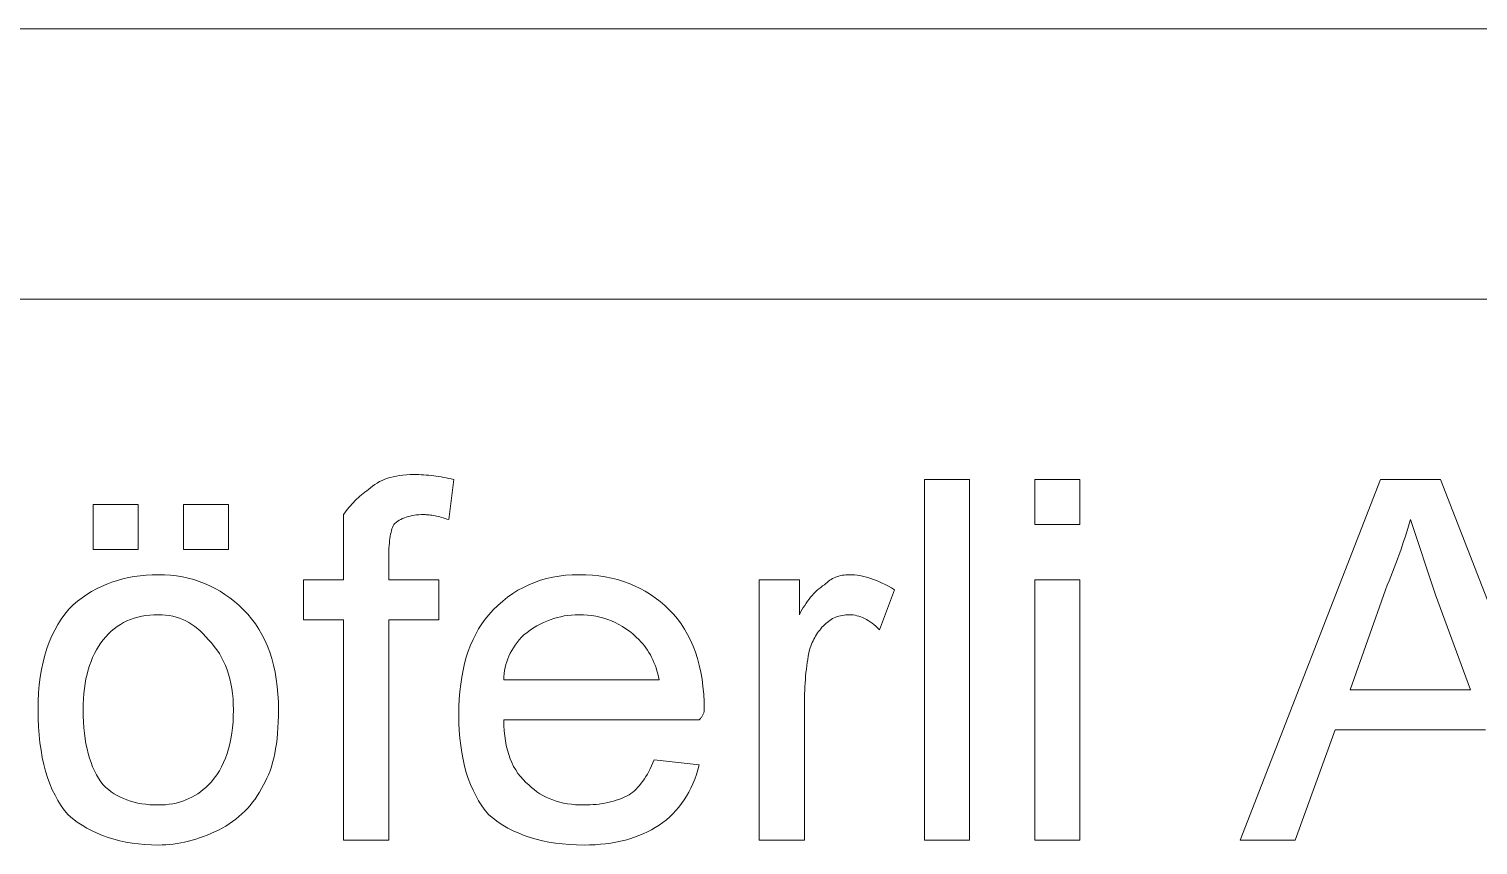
# Model space of a CAD drawing. Extents: x -194 to 239, y -574 to -265.
# Drawn here: x -84.626 to -82.084, y -301.627 to -300.195 of the extents above; entities that cross this region are included whole.
import ezdxf

# ---------------------------------------------------------------- set-up
doc = ezdxf.new("R2010")
doc.units = 0
doc.header["$LTSCALE"] = 0.5
doc.layers.add('VISIBLE', color=7, linetype='CONTINUOUS', lineweight=0)

msp = doc.modelspace()

# ---------------------------------------------------------------- linework, layer by layer
at = {"layer": 'VISIBLE', "color": 7, "lineweight": 5}
for p, q in [((-93.56843, -300.19476), (-80.70964, -300.19476)), ((-80.70964, -300.66914), (-93.56843, -300.66914)), ((-83.97593, -300.97827), (-83.97006, -300.97755)), ((-83.97006, -300.97755), (-83.96399, -300.97703)), ((-83.96399, -300.97703), (-83.95771, -300.97672)), ((-83.95771, -300.97672), (-83.95122, -300.97662)), ((-83.95122, -300.97662), (-83.94683, -300.97666)), ((-83.94683, -300.97666), (-83.94244, -300.97676)), ((-83.94244, -300.97676), (-83.93804, -300.97693)), ((-83.93804, -300.97693), (-83.93365, -300.97717)), ((-83.93365, -300.97717), (-83.92926, -300.97748)), ((-83.92926, -300.97748), (-83.92487, -300.97786)), ((-83.92487, -300.97786), (-83.92047, -300.9783)), ((-84.03354, -301.00521), (-84.03028, -301.00298)), ((-84.03028, -301.00298), (-84.02689, -300.99978)), ((-84.02689, -300.99978), (-84.02328, -300.9968)), ((-84.02328, -300.9968), (-84.01947, -300.99402)), ((-84.01947, -300.99402), (-84.01546, -300.99145)), ((-84.01546, -300.99145), (-84.01124, -300.98908)), ((-84.01124, -300.98908), (-84.00681, -300.98692)), ((-84.00681, -300.98692), (-84.00218, -300.98496)), ((-84.00218, -300.98496), (-83.99734, -300.98321)), ((-83.99734, -300.98321), (-83.9923, -300.98167)), ((-83.9923, -300.98167), (-83.98705, -300.98033)), ((-83.98705, -300.98033), (-83.98159, -300.9792)), ((-83.98159, -300.9792), (-83.97593, -300.97827)), ((-83.92047, -300.9783), (-83.91608, -300.97882)), ((-83.91608, -300.97882), (-83.91169, -300.9794)), ((-83.91169, -300.9794), (-83.9073, -300.98005)), ((-83.9073, -300.98005), (-83.9029, -300.98077)), ((-83.9029, -300.98077), (-83.89851, -300.98156)), ((-83.89851, -300.98156), (-83.89412, -300.98242)), ((-83.89412, -300.98242), (-83.88973, -300.98335)), ((-83.88973, -300.98335), (-83.88534, -300.98434)), ((-83.88094, -300.98541), (-83.88973, -301.05568)), ((-83.88534, -300.98434), (-83.88094, -300.98541)), ((-83.05517, -301.61791), (-83.05517, -300.98541)), ((-83.05517, -300.98541), (-82.97611, -300.98541)), ((-82.97611, -300.98541), (-82.97611, -301.61791)), ((-82.86191, -301.06447), (-82.86191, -300.98541)), ((-82.86191, -300.98541), (-82.78285, -300.98541)), ((-82.78285, -300.98541), (-82.78285, -301.06447)), ((-82.50173, -301.61791), (-82.25576, -300.98541)), ((-82.25576, -300.98541), (-82.15034, -300.98541)), ((-82.15034, -300.98541), (-81.90437, -301.61791)), ((-84.06237, -301.03129), (-84.0598, -301.02837)), ((-84.0598, -301.02837), (-84.05715, -301.02552)), ((-84.05715, -301.02552), (-84.05444, -301.02274)), ((-84.05444, -301.02274), (-84.05166, -301.02003)), ((-84.05166, -301.02003), (-84.04881, -301.01739)), ((-84.04881, -301.01739), (-84.0459, -301.01481)), ((-84.0459, -301.01481), (-84.04291, -301.01231)), ((-84.04291, -301.01231), (-84.03986, -301.00987)), ((-84.03986, -301.00987), (-84.03674, -301.00751)), ((-84.03674, -301.00751), (-84.03354, -301.00521)), ((-84.51345, -301.02933), (-84.43438, -301.02933)), ((-84.51345, -301.10839), (-84.51345, -301.02933)), ((-84.43438, -301.02933), (-84.43438, -301.10839)), ((-84.35532, -301.02933), (-84.27626, -301.02933)), ((-84.35532, -301.10839), (-84.35532, -301.02933)), ((-84.27626, -301.02933), (-84.27626, -301.10839)), ((-84.07421, -301.0469), (-84.07198, -301.04364)), ((-84.07421, -301.1611), (-84.07421, -301.0469)), ((-84.07198, -301.04364), (-84.06968, -301.04045)), ((-84.06968, -301.04045), (-84.06731, -301.03733)), ((-84.06731, -301.03733), (-84.06487, -301.03427)), ((-84.06487, -301.03427), (-84.06237, -301.03129)), ((-83.97071, -301.05376), (-83.97366, -301.0552)), ((-83.96762, -301.05246), (-83.97071, -301.05376)), ((-83.9644, -301.05129), (-83.96762, -301.05246)), ((-83.96104, -301.05026), (-83.9644, -301.05129)), ((-83.95753, -301.04937), (-83.96104, -301.05026)), ((-83.9539, -301.04862), (-83.95753, -301.04937)), ((-83.95012, -301.048), (-83.9539, -301.04862)), ((-83.94621, -301.04752), (-83.95012, -301.048)), ((-83.94216, -301.04717), (-83.94621, -301.04752)), ((-83.93798, -301.04697), (-83.94216, -301.04717)), ((-83.93365, -301.0469), (-83.93798, -301.04697)), ((-83.93142, -301.04693), (-83.93365, -301.0469)), ((-83.92912, -301.04704), (-83.93142, -301.04693)), ((-83.92675, -301.04721), (-83.92912, -301.04704)), ((-83.92432, -301.04745), (-83.92675, -301.04721)), ((-83.92181, -301.04776), (-83.92432, -301.04745)), ((-83.91924, -301.04814), (-83.92181, -301.04776)), ((-83.9166, -301.04858), (-83.91924, -301.04814)), ((-83.91389, -301.0491), (-83.9166, -301.04858)), ((-83.91111, -301.04968), (-83.91389, -301.0491)), ((-83.90826, -301.05033), (-83.91111, -301.04968)), ((-83.90534, -301.05105), (-83.90826, -301.05033)), ((-83.90236, -301.05184), (-83.90534, -301.05105)), ((-83.8993, -301.0527), (-83.90236, -301.05184)), ((-83.89618, -301.05363), (-83.8993, -301.0527)), ((-83.89299, -301.05462), (-83.89618, -301.05363)), ((-83.99099, -301.07802), (-83.99171, -301.08135)), ((-83.9902, -301.0749), (-83.99099, -301.07802)), ((-83.98935, -301.07198), (-83.9902, -301.0749)), ((-83.98842, -301.06927), (-83.98935, -301.07198)), ((-83.98742, -301.06677), (-83.98842, -301.06927)), ((-83.98636, -301.06447), (-83.98742, -301.06677)), ((-83.9841, -301.06234), (-83.98636, -301.06447)), ((-83.98169, -301.06035), (-83.9841, -301.06234)), ((-83.97915, -301.0585), (-83.98169, -301.06035)), ((-83.97648, -301.05678), (-83.97915, -301.0585)), ((-83.97366, -301.0552), (-83.97648, -301.05678)), ((-83.88973, -301.05568), (-83.89299, -301.05462)), ((-82.78285, -301.06447), (-82.86191, -301.06447)), ((-82.20995, -301.07874), (-82.21239, -301.08643)), ((-82.20758, -301.07106), (-82.20995, -301.07874)), ((-82.20528, -301.06337), (-82.20758, -301.07106)), ((-82.20305, -301.05568), (-82.20528, -301.06337)), ((-82.15913, -301.18746), (-82.20305, -301.05568)), ((-83.99429, -301.10108), (-83.9946, -301.10565)), ((-83.99391, -301.09673), (-83.99429, -301.10108)), ((-83.99346, -301.09257), (-83.99391, -301.09673)), ((-83.99295, -301.08863), (-83.99346, -301.09257)), ((-83.99237, -301.08489), (-83.99295, -301.08863)), ((-83.99171, -301.08135), (-83.99237, -301.08489)), ((-82.21747, -301.1018), (-82.22011, -301.10949)), ((-82.21489, -301.09412), (-82.21747, -301.1018)), ((-82.21239, -301.08643), (-82.21489, -301.09412)), ((-84.43438, -301.10839), (-84.51345, -301.10839)), ((-84.27626, -301.10839), (-84.35532, -301.10839)), ((-83.99511, -301.12058), (-83.99514, -301.12596)), ((-83.99514, -301.12596), (-83.99514, -301.1611)), ((-83.99501, -301.11539), (-83.99511, -301.12058)), ((-83.99484, -301.11042), (-83.99501, -301.11539)), ((-83.9946, -301.10565), (-83.99484, -301.11042)), ((-82.2256, -301.12486), (-82.22845, -301.13255)), ((-82.22282, -301.11718), (-82.2256, -301.12486)), ((-82.22011, -301.10949), (-82.22282, -301.11718)), ((-84.45158, -301.15746), (-84.44152, -301.15561)), ((-84.44152, -301.15561), (-84.43126, -301.15417)), ((-84.43126, -301.15417), (-84.42079, -301.15314)), ((-84.42079, -301.15314), (-84.41012, -301.15252)), ((-84.41012, -301.15252), (-84.39924, -301.15232)), ((-84.39924, -301.15232), (-84.38837, -301.15256)), ((-84.38837, -301.15256), (-84.37769, -301.15328)), ((-84.37769, -301.15328), (-84.36723, -301.15448)), ((-84.36723, -301.15448), (-84.35697, -301.15616)), ((-83.70744, -301.15671), (-83.69633, -301.15479)), ((-83.69633, -301.15479), (-83.68493, -301.15342)), ((-83.68493, -301.15342), (-83.67327, -301.15259)), ((-83.67327, -301.15259), (-83.66132, -301.15232)), ((-83.66132, -301.15232), (-83.64938, -301.15256)), ((-83.64938, -301.15256), (-83.63771, -301.15328)), ((-83.63771, -301.15328), (-83.62632, -301.15448)), ((-83.62632, -301.15448), (-83.6152, -301.15616)), ((-83.2111, -301.15671), (-83.20832, -301.15568)), ((-83.20832, -301.15568), (-83.20548, -301.15479)), ((-83.20548, -301.15479), (-83.20256, -301.15403)), ((-83.20256, -301.15403), (-83.19957, -301.15342)), ((-83.19957, -301.15342), (-83.19652, -301.15293)), ((-83.19652, -301.15293), (-83.1934, -301.15259)), ((-83.1934, -301.15259), (-83.19021, -301.15239)), ((-83.19021, -301.15239), (-83.18695, -301.15232)), ((-83.18695, -301.15232), (-83.18252, -301.15242)), ((-83.18252, -301.15242), (-83.17802, -301.15273)), ((-83.17802, -301.15273), (-83.17346, -301.15324)), ((-83.17346, -301.15324), (-83.16883, -301.15396)), ((-83.16883, -301.15396), (-83.16413, -301.15489)), ((-83.16413, -301.15489), (-83.15936, -301.15602)), ((-83.15936, -301.15602), (-83.15452, -301.15736)), ((-82.2374, -301.15561), (-82.24053, -301.1633)), ((-82.23435, -301.14792), (-82.2374, -301.15561)), ((-82.23136, -301.14024), (-82.23435, -301.14792)), ((-82.22845, -301.13255), (-82.23136, -301.14024)), ((-84.51619, -301.18197), (-84.50758, -301.17723)), ((-84.50758, -301.17723), (-84.49876, -301.17291)), ((-84.49876, -301.17291), (-84.48973, -301.16899)), ((-84.48973, -301.16899), (-84.4805, -301.16549)), ((-84.4805, -301.16549), (-84.47107, -301.16241)), ((-84.47107, -301.16241), (-84.46142, -301.15973)), ((-84.46142, -301.15973), (-84.45158, -301.15746)), ((-84.35697, -301.15616), (-84.34691, -301.15832)), ((-84.34691, -301.15832), (-84.33706, -301.16096)), ((-84.33706, -301.16096), (-84.32742, -301.16409)), ((-84.32742, -301.16409), (-84.31798, -301.16769)), ((-84.31798, -301.16769), (-84.30875, -301.17177)), ((-84.30875, -301.17177), (-84.29973, -301.17634)), ((-84.29973, -301.17634), (-84.29091, -301.18138)), ((-84.29091, -301.18138), (-84.2823, -301.18691)), ((-84.14449, -301.1611), (-84.07421, -301.1611)), ((-84.14449, -301.23138), (-84.14449, -301.1611)), ((-83.99514, -301.1611), (-83.9073, -301.1611)), ((-83.9073, -301.1611), (-83.9073, -301.23138)), ((-83.77758, -301.18553), (-83.76839, -301.17977)), ((-83.76839, -301.17977), (-83.75892, -301.17455)), ((-83.75892, -301.17455), (-83.74917, -301.16989)), ((-83.74917, -301.16989), (-83.73915, -301.16577)), ((-83.73915, -301.16577), (-83.72886, -301.1622)), ((-83.72886, -301.1622), (-83.71829, -301.15918)), ((-83.71829, -301.15918), (-83.70744, -301.15671)), ((-83.6152, -301.15616), (-83.60436, -301.15832)), ((-83.60436, -301.15832), (-83.59379, -301.16096)), ((-83.59379, -301.16096), (-83.5835, -301.16409)), ((-83.5835, -301.16409), (-83.57348, -301.16769)), ((-83.57348, -301.16769), (-83.56373, -301.17177)), ((-83.56373, -301.17177), (-83.55426, -301.17634)), ((-83.55426, -301.17634), (-83.54506, -301.18138)), ((-83.54506, -301.18138), (-83.53614, -301.18691)), ((-83.34507, -301.1611), (-83.27479, -301.1611)), ((-83.34507, -301.61791), (-83.34507, -301.1611)), ((-83.27479, -301.1611), (-83.27479, -301.2226)), ((-83.24648, -301.18258), (-83.2435, -301.17977)), ((-83.2435, -301.17977), (-83.24044, -301.17709)), ((-83.24044, -301.17709), (-83.23732, -301.17455)), ((-83.23732, -301.17455), (-83.23413, -301.17215)), ((-83.23413, -301.17215), (-83.23087, -301.16989)), ((-83.23087, -301.16989), (-83.22864, -301.16776)), ((-83.22864, -301.16776), (-83.22634, -301.16577)), ((-83.22634, -301.16577), (-83.22397, -301.16392)), ((-83.22397, -301.16392), (-83.22154, -301.1622)), ((-83.22154, -301.1622), (-83.21903, -301.16062)), ((-83.21903, -301.16062), (-83.21646, -301.15918)), ((-83.21646, -301.15918), (-83.21382, -301.15788)), ((-83.21382, -301.15788), (-83.2111, -301.15671)), ((-83.15452, -301.15736), (-83.14961, -301.15891)), ((-83.14961, -301.15891), (-83.14464, -301.16066)), ((-83.14464, -301.16066), (-83.13959, -301.16261)), ((-83.13959, -301.16261), (-83.13448, -301.16477)), ((-83.13448, -301.16477), (-83.1293, -301.16714)), ((-83.10788, -301.17867), (-83.13424, -301.24895)), ((-83.1293, -301.16714), (-83.12405, -301.16971)), ((-83.12405, -301.16971), (-83.11873, -301.17249)), ((-83.11873, -301.17249), (-83.11334, -301.17548)), ((-83.11334, -301.17548), (-83.10788, -301.17867)), ((-82.86191, -301.61791), (-82.86191, -301.1611)), ((-82.86191, -301.1611), (-82.78285, -301.1611)), ((-82.78285, -301.1611), (-82.78285, -301.61791)), ((-82.24698, -301.17867), (-82.30847, -301.35437)), ((-82.24372, -301.17098), (-82.24698, -301.17867)), ((-82.24053, -301.1633), (-82.24372, -301.17098)), ((-84.55603, -301.21295), (-84.54858, -301.20503)), ((-84.54858, -301.20503), (-84.5408, -301.19864)), ((-84.5408, -301.19864), (-84.5328, -301.19267)), ((-84.5328, -301.19267), (-84.5246, -301.18711)), ((-84.5246, -301.18711), (-84.51619, -301.18197)), ((-84.2823, -301.18691), (-84.27389, -301.19291)), ((-84.27389, -301.19291), (-84.26569, -301.1994)), ((-84.26569, -301.1994), (-84.25769, -301.20636)), ((-84.25769, -301.20636), (-84.2499, -301.21381)), ((-83.81163, -301.21408), (-83.80353, -301.20612)), ((-83.80353, -301.20612), (-83.79515, -301.19871)), ((-83.79515, -301.19871), (-83.78651, -301.19185)), ((-83.78651, -301.19185), (-83.77758, -301.18553)), ((-83.53614, -301.18691), (-83.52749, -301.19291)), ((-83.52749, -301.19291), (-83.51912, -301.1994)), ((-83.51912, -301.1994), (-83.51102, -301.20636)), ((-83.51102, -301.20636), (-83.5032, -301.21381)), ((-83.2679, -301.21004), (-83.26546, -301.20612)), ((-83.26546, -301.20612), (-83.26296, -301.20235)), ((-83.26296, -301.20235), (-83.26038, -301.19871)), ((-83.26038, -301.19871), (-83.25774, -301.19521)), ((-83.25774, -301.19521), (-83.25503, -301.19185)), ((-83.25503, -301.19185), (-83.25225, -301.18862)), ((-83.25225, -301.18862), (-83.2494, -301.18553)), ((-83.2494, -301.18553), (-83.24648, -301.18258)), ((-82.09764, -301.35437), (-82.15913, -301.18746)), ((-84.57549, -301.23962), (-84.56948, -301.23025)), ((-84.56948, -301.23025), (-84.563, -301.22136)), ((-84.563, -301.22136), (-84.55603, -301.21295)), ((-84.44801, -301.231), (-84.45415, -301.23358)), ((-84.44166, -301.22877), (-84.44801, -301.231)), ((-84.4351, -301.22688), (-84.44166, -301.22877)), ((-84.42834, -301.22534), (-84.4351, -301.22688)), ((-84.42138, -301.22414), (-84.42834, -301.22534)), ((-84.41421, -301.22328), (-84.42138, -301.22414)), ((-84.40683, -301.22277), (-84.41421, -301.22328)), ((-84.39924, -301.2226), (-84.40683, -301.22277)), ((-84.39272, -301.22277), (-84.39924, -301.2226)), ((-84.38634, -301.22328), (-84.39272, -301.22277)), ((-84.3801, -301.22414), (-84.38634, -301.22328)), ((-84.37399, -301.22534), (-84.3801, -301.22414)), ((-84.36802, -301.22688), (-84.37399, -301.22534)), ((-84.36218, -301.22877), (-84.36802, -301.22688)), ((-84.35649, -301.231), (-84.36218, -301.22877)), ((-84.35093, -301.23358), (-84.35649, -301.231)), ((-84.2499, -301.21381), (-84.24246, -301.2217)), ((-84.24246, -301.2217), (-84.23549, -301.23001)), ((-84.23549, -301.23001), (-84.229, -301.23872)), ((-84.07421, -301.23138), (-84.14449, -301.23138)), ((-84.07421, -301.61791), (-84.07421, -301.23138)), ((-83.99514, -301.23138), (-83.99514, -301.61791)), ((-83.9073, -301.23138), (-83.99514, -301.23138)), ((-83.8318, -301.23879), (-83.82583, -301.23049)), ((-83.82583, -301.23049), (-83.81945, -301.2226)), ((-83.81945, -301.2226), (-83.81163, -301.21408)), ((-83.71184, -301.23138), (-83.71784, -301.23371)), ((-83.70576, -301.22932), (-83.71184, -301.23138)), ((-83.69962, -301.22754), (-83.70576, -301.22932)), ((-83.69341, -301.22603), (-83.69962, -301.22754)), ((-83.68713, -301.22479), (-83.69341, -301.22603)), ((-83.68078, -301.22383), (-83.68713, -301.22479)), ((-83.67436, -301.22314), (-83.68078, -301.22383)), ((-83.66788, -301.22273), (-83.67436, -301.22314)), ((-83.66132, -301.2226), (-83.66788, -301.22273)), ((-83.65371, -301.22277), (-83.66132, -301.2226)), ((-83.64622, -301.22328), (-83.65371, -301.22277)), ((-83.63888, -301.22414), (-83.64622, -301.22328)), ((-83.63167, -301.22534), (-83.63888, -301.22414)), ((-83.62461, -301.22688), (-83.63167, -301.22534)), ((-83.61767, -301.22877), (-83.62461, -301.22688)), ((-83.61088, -301.231), (-83.61767, -301.22877)), ((-83.60422, -301.23358), (-83.61088, -301.231)), ((-83.5032, -301.21381), (-83.49575, -301.2217)), ((-83.49575, -301.2217), (-83.48879, -301.23001)), ((-83.48879, -301.23001), (-83.4823, -301.23872)), ((-83.27479, -301.2226), (-83.27256, -301.21827)), ((-83.27256, -301.21827), (-83.27026, -301.21408)), ((-83.27026, -301.21408), (-83.2679, -301.21004)), ((-83.21903, -301.2309), (-83.22154, -301.23248)), ((-83.21646, -301.22946), (-83.21903, -301.2309)), ((-83.21382, -301.22815), (-83.21646, -301.22946)), ((-83.2111, -301.22699), (-83.21382, -301.22815)), ((-83.20832, -301.22596), (-83.2111, -301.22699)), ((-83.20548, -301.22507), (-83.20832, -301.22596)), ((-83.20256, -301.22431), (-83.20548, -301.22507)), ((-83.19957, -301.22369), (-83.20256, -301.22431)), ((-83.19652, -301.22321), (-83.19957, -301.22369)), ((-83.1934, -301.22287), (-83.19652, -301.22321)), ((-83.19021, -301.22266), (-83.1934, -301.22287)), ((-83.18695, -301.2226), (-83.19021, -301.22266)), ((-83.18365, -301.2227), (-83.18695, -301.2226)), ((-83.18036, -301.22301), (-83.18365, -301.2227)), ((-83.17706, -301.22352), (-83.18036, -301.22301)), ((-83.17377, -301.22424), (-83.17706, -301.22352)), ((-83.17047, -301.22517), (-83.17377, -301.22424)), ((-83.16718, -301.2263), (-83.17047, -301.22517)), ((-83.16389, -301.22764), (-83.16718, -301.2263)), ((-83.16059, -301.22918), (-83.16389, -301.22764)), ((-83.1573, -301.23093), (-83.16059, -301.22918)), ((-83.154, -301.23289), (-83.1573, -301.23093)), ((-84.58606, -301.25979), (-84.58101, -301.24946)), ((-84.58101, -301.24946), (-84.57549, -301.23962)), ((-84.48668, -301.25622), (-84.49138, -301.2612)), ((-84.48177, -301.25159), (-84.48668, -301.25622)), ((-84.47666, -301.2473), (-84.48177, -301.25159)), ((-84.47134, -301.24336), (-84.47666, -301.2473)), ((-84.46582, -301.23975), (-84.47134, -301.24336)), ((-84.46009, -301.23649), (-84.46582, -301.23975)), ((-84.45415, -301.23358), (-84.46009, -301.23649)), ((-84.34551, -301.23649), (-84.35093, -301.23358)), ((-84.34022, -301.23975), (-84.34551, -301.23649)), ((-84.33507, -301.24336), (-84.34022, -301.23975)), ((-84.33006, -301.2473), (-84.33507, -301.24336)), ((-84.32519, -301.25159), (-84.33006, -301.2473)), ((-84.32046, -301.25622), (-84.32519, -301.25159)), ((-84.31586, -301.2612), (-84.32046, -301.25622)), ((-84.229, -301.23872), (-84.223, -301.24785)), ((-84.223, -301.24785), (-84.21747, -301.25739)), ((-84.21747, -301.25739), (-84.21243, -301.26734)), ((-83.84724, -301.26618), (-83.84251, -301.25664)), ((-83.84251, -301.25664), (-83.83736, -301.24751)), ((-83.83736, -301.24751), (-83.8318, -301.23879)), ((-83.75243, -301.25348), (-83.75796, -301.25773)), ((-83.74684, -301.2495), (-83.75243, -301.25348)), ((-83.74118, -301.24579), (-83.74684, -301.2495)), ((-83.73545, -301.24236), (-83.74118, -301.24579)), ((-83.72965, -301.2392), (-83.73545, -301.24236)), ((-83.72378, -301.23632), (-83.72965, -301.2392)), ((-83.71784, -301.23371), (-83.72378, -301.23632)), ((-83.5977, -301.23649), (-83.60422, -301.23358)), ((-83.59132, -301.23975), (-83.5977, -301.23649)), ((-83.58507, -301.24336), (-83.59132, -301.23975)), ((-83.57897, -301.2473), (-83.58507, -301.24336)), ((-83.573, -301.25159), (-83.57897, -301.2473)), ((-83.56716, -301.25622), (-83.573, -301.25159)), ((-83.56147, -301.2612), (-83.56716, -301.25622)), ((-83.4823, -301.23872), (-83.47629, -301.24785)), ((-83.47629, -301.24785), (-83.47077, -301.25739)), ((-83.47077, -301.25739), (-83.46573, -301.26734)), ((-83.24456, -301.25722), (-83.24624, -301.25993)), ((-83.24281, -301.25458), (-83.24456, -301.25722)), ((-83.24099, -301.252), (-83.24281, -301.25458)), ((-83.23911, -301.2495), (-83.24099, -301.252)), ((-83.23715, -301.24706), (-83.23911, -301.2495)), ((-83.23513, -301.24469), (-83.23715, -301.24706)), ((-83.23303, -301.2424), (-83.23513, -301.24469)), ((-83.23087, -301.24016), (-83.23303, -301.2424)), ((-83.22864, -301.23804), (-83.23087, -301.24016)), ((-83.22634, -301.23605), (-83.22864, -301.23804)), ((-83.22397, -301.23419), (-83.22634, -301.23605)), ((-83.22154, -301.23248), (-83.22397, -301.23419)), ((-83.15071, -301.23505), (-83.154, -301.23289)), ((-83.14741, -301.23742), (-83.15071, -301.23505)), ((-83.14412, -301.23999), (-83.14741, -301.23742)), ((-83.14083, -301.24277), (-83.14412, -301.23999)), ((-83.13753, -301.24576), (-83.14083, -301.24277)), ((-83.13424, -301.24895), (-83.13753, -301.24576)), ((-84.59831, -301.29366), (-84.5947, -301.28189)), ((-84.5947, -301.28189), (-84.59062, -301.2706)), ((-84.59062, -301.2706), (-84.58606, -301.25979)), ((-84.50411, -301.27805), (-84.50782, -301.28423)), ((-84.50013, -301.27215), (-84.50411, -301.27805)), ((-84.49588, -301.26652), (-84.50013, -301.27215)), ((-84.49138, -301.2612), (-84.49588, -301.26652)), ((-84.3114, -301.26652), (-84.31586, -301.2612)), ((-84.30608, -301.27215), (-84.3114, -301.26652)), ((-84.3011, -301.27805), (-84.30608, -301.27215)), ((-84.29647, -301.28423), (-84.3011, -301.27805)), ((-84.21243, -301.26734), (-84.20787, -301.27771)), ((-84.20787, -301.27771), (-84.20378, -301.28848)), ((-83.85548, -301.28649), (-83.85157, -301.27613)), ((-83.85157, -301.27613), (-83.84724, -301.26618)), ((-83.77649, -301.28055), (-83.77937, -301.28532)), ((-83.77333, -301.27585), (-83.77649, -301.28055)), ((-83.7699, -301.27122), (-83.77333, -301.27585)), ((-83.76619, -301.26666), (-83.7699, -301.27122)), ((-83.76221, -301.26216), (-83.76619, -301.26666)), ((-83.75796, -301.25773), (-83.76221, -301.26216)), ((-83.55591, -301.26652), (-83.56147, -301.2612)), ((-83.55268, -301.26988), (-83.55591, -301.26652)), ((-83.54959, -301.27338), (-83.55268, -301.26988)), ((-83.54664, -301.27702), (-83.54959, -301.27338)), ((-83.54383, -301.28079), (-83.54664, -301.27702)), ((-83.54115, -301.28471), (-83.54383, -301.28079)), ((-83.46573, -301.26734), (-83.46116, -301.27771)), ((-83.46116, -301.27771), (-83.45708, -301.28848)), ((-83.25609, -301.28083), (-83.25722, -301.28409)), ((-83.25489, -301.27764), (-83.25609, -301.28083)), ((-83.25362, -301.27451), (-83.25489, -301.27764)), ((-83.25228, -301.27146), (-83.25362, -301.27451)), ((-83.25088, -301.26847), (-83.25228, -301.27146)), ((-83.2494, -301.26556), (-83.25088, -301.26847)), ((-83.24786, -301.26271), (-83.2494, -301.26556)), ((-83.24624, -301.25993), (-83.24786, -301.26271)), ((-84.60407, -301.31864), (-84.60143, -301.30591)), ((-84.60143, -301.30591), (-84.59831, -301.29366)), ((-84.51729, -301.3044), (-84.5199, -301.31168)), ((-84.51441, -301.2974), (-84.51729, -301.3044)), ((-84.51125, -301.29068), (-84.51441, -301.2974)), ((-84.50782, -301.28423), (-84.51125, -301.29068)), ((-84.29218, -301.29068), (-84.29647, -301.28423)), ((-84.28823, -301.2974), (-84.29218, -301.29068)), ((-84.28463, -301.3044), (-84.28823, -301.2974)), ((-84.28137, -301.31168), (-84.28463, -301.3044)), ((-84.20378, -301.28848), (-84.20018, -301.29967)), ((-84.20018, -301.29967), (-84.19706, -301.31127)), ((-83.86475, -301.32005), (-83.86207, -301.30845)), ((-83.86207, -301.30845), (-83.85898, -301.29727)), ((-83.85898, -301.29727), (-83.85548, -301.28649)), ((-83.78815, -301.30509), (-83.78966, -301.3102)), ((-83.78637, -301.30005), (-83.78815, -301.30509)), ((-83.78431, -301.29507), (-83.78637, -301.30005)), ((-83.78198, -301.29016), (-83.78431, -301.29507)), ((-83.77937, -301.28532), (-83.78198, -301.29016)), ((-83.53861, -301.28876), (-83.54115, -301.28471)), ((-83.53621, -301.29294), (-83.53861, -301.28876)), ((-83.53394, -301.29727), (-83.53621, -301.29294)), ((-83.53182, -301.30173), (-83.53394, -301.29727)), ((-83.52983, -301.30632), (-83.53182, -301.30173)), ((-83.52797, -301.31106), (-83.52983, -301.30632)), ((-83.45708, -301.28848), (-83.45347, -301.29967)), ((-83.45347, -301.29967), (-83.45035, -301.31127)), ((-83.26107, -301.3066), (-83.26186, -301.3124)), ((-83.26021, -301.30087), (-83.26107, -301.3066)), ((-83.25928, -301.29521), (-83.26021, -301.30087)), ((-83.25829, -301.28961), (-83.25928, -301.29521)), ((-83.25722, -301.28409), (-83.25829, -301.28961)), ((-84.60792, -301.34555), (-84.60623, -301.33186)), ((-84.60623, -301.33186), (-84.60407, -301.31864)), ((-84.52429, -301.32705), (-84.52607, -301.33515)), ((-84.52223, -301.31923), (-84.52429, -301.32705)), ((-84.5199, -301.31168), (-84.52223, -301.31923)), ((-84.27845, -301.31923), (-84.28137, -301.31168)), ((-84.27588, -301.32705), (-84.27845, -301.31923)), ((-84.27365, -301.33515), (-84.27588, -301.32705)), ((-84.19706, -301.31127), (-84.19441, -301.32328)), ((-84.19441, -301.32328), (-84.19225, -301.3357)), ((-83.86886, -301.34448), (-83.86701, -301.33206)), ((-83.86701, -301.33206), (-83.86475, -301.32005)), ((-83.79296, -301.33134), (-83.7931, -301.3368)), ((-83.79255, -301.32595), (-83.79296, -301.33134)), ((-83.79186, -301.32063), (-83.79255, -301.32595)), ((-83.7909, -301.31538), (-83.79186, -301.32063)), ((-83.78966, -301.3102), (-83.7909, -301.31538)), ((-83.52626, -301.31593), (-83.52797, -301.31106)), ((-83.52468, -301.32094), (-83.52626, -301.31593)), ((-83.52324, -301.32609), (-83.52468, -301.32094)), ((-83.52193, -301.33138), (-83.52324, -301.32609)), ((-83.52077, -301.3368), (-83.52193, -301.33138)), ((-83.45035, -301.31127), (-83.44771, -301.32328)), ((-83.44771, -301.32328), (-83.44555, -301.3357)), ((-83.26381, -301.33021), (-83.26433, -301.33628)), ((-83.26323, -301.3242), (-83.26381, -301.33021)), ((-83.26258, -301.31827), (-83.26323, -301.3242)), ((-83.26186, -301.3124), (-83.26258, -301.31827)), ((-84.60912, -301.35972), (-84.60792, -301.34555)), ((-84.52882, -301.35217), (-84.52978, -301.36109)), ((-84.52758, -301.34352), (-84.52882, -301.35217)), ((-84.52607, -301.33515), (-84.52758, -301.34352)), ((-84.27176, -301.34352), (-84.27365, -301.33515)), ((-84.27022, -301.35217), (-84.27176, -301.34352)), ((-84.26902, -301.36109), (-84.27022, -301.35217)), ((-84.19225, -301.3357), (-84.19057, -301.34853)), ((-84.19057, -301.34853), (-84.18937, -301.36178)), ((-83.87133, -301.37056), (-83.8703, -301.35732)), ((-83.8703, -301.35732), (-83.86886, -301.34448)), ((-83.7931, -301.3368), (-83.52077, -301.3368)), ((-83.44555, -301.3357), (-83.44387, -301.34853)), ((-83.44387, -301.34853), (-83.44267, -301.36178)), ((-83.26546, -301.35492), (-83.2657, -301.36126)), ((-83.26515, -301.34864), (-83.26546, -301.35492)), ((-83.26477, -301.34242), (-83.26515, -301.34864)), ((-83.26433, -301.33628), (-83.26477, -301.34242)), ((-82.30847, -301.35437), (-82.09764, -301.35437)), ((-84.61008, -301.38951), (-84.60984, -301.37437)), ((-84.60984, -301.37437), (-84.60912, -301.35972)), ((-84.53088, -301.37976), (-84.53102, -301.38951)), ((-84.53047, -301.37029), (-84.53088, -301.37976)), ((-84.52978, -301.36109), (-84.53047, -301.37029)), ((-84.26816, -301.37029), (-84.26902, -301.36109)), ((-84.26764, -301.37976), (-84.26816, -301.37029)), ((-84.26747, -301.38951), (-84.26764, -301.37976)), ((-84.18937, -301.36178), (-84.18865, -301.37544)), ((-84.18865, -301.37544), (-84.18841, -301.38951)), ((-83.87216, -301.39829), (-83.87195, -301.38422)), ((-83.87195, -301.38422), (-83.87133, -301.37056)), ((-83.44267, -301.36178), (-83.44194, -301.37544)), ((-83.44194, -301.37544), (-83.4417, -301.38951)), ((-83.26597, -301.37417), (-83.26601, -301.38072)), ((-83.26601, -301.38072), (-83.26601, -301.61791)), ((-83.26587, -301.36768), (-83.26597, -301.37417)), ((-83.2657, -301.36126), (-83.26587, -301.36768)), ((-84.60987, -301.40464), (-84.61008, -301.38951)), ((-84.60925, -301.41929), (-84.60987, -301.40464)), ((-84.53102, -301.38951), (-84.53088, -301.40031)), ((-84.53088, -301.40031), (-84.53047, -301.41078)), ((-84.26816, -301.41078), (-84.26764, -301.40031)), ((-84.26764, -301.40031), (-84.26747, -301.38951)), ((-84.18851, -301.40031), (-84.18882, -301.41078)), ((-84.18841, -301.38951), (-84.18851, -301.40031)), ((-83.87195, -301.41236), (-83.87216, -301.39829)), ((-83.45049, -301.40708), (-83.7931, -301.40708)), ((-83.7931, -301.40708), (-83.79292, -301.41679)), ((-83.44943, -301.40598), (-83.45049, -301.40708)), ((-83.44843, -301.40488), (-83.44943, -301.40598)), ((-83.4475, -301.40378), (-83.44843, -301.40488)), ((-83.44665, -301.40268), (-83.4475, -301.40378)), ((-83.44586, -301.40158), (-83.44665, -301.40268)), ((-83.44514, -301.40049), (-83.44586, -301.40158)), ((-83.44448, -301.39939), (-83.44514, -301.40049)), ((-83.4439, -301.39829), (-83.44448, -301.39939)), ((-83.44339, -301.39719), (-83.4439, -301.39829)), ((-83.44294, -301.39609), (-83.44339, -301.39719)), ((-83.44256, -301.395), (-83.44294, -301.39609)), ((-83.44225, -301.3939), (-83.44256, -301.395)), ((-83.44201, -301.3928), (-83.44225, -301.3939)), ((-83.44184, -301.3917), (-83.44201, -301.3928)), ((-83.44174, -301.3906), (-83.44184, -301.3917)), ((-83.4417, -301.38951), (-83.44174, -301.3906)), ((-84.60823, -301.43346), (-84.60925, -301.41929)), ((-84.60678, -301.44716), (-84.60823, -301.43346)), ((-84.53047, -301.41078), (-84.52978, -301.4209)), ((-84.52978, -301.4209), (-84.52882, -301.43068)), ((-84.52882, -301.43068), (-84.52758, -301.44012)), ((-84.27176, -301.44012), (-84.27022, -301.43068)), ((-84.27022, -301.43068), (-84.26902, -301.4209)), ((-84.26902, -301.4209), (-84.26816, -301.41078)), ((-84.19006, -301.43068), (-84.19098, -301.44012)), ((-84.18934, -301.4209), (-84.19006, -301.43068)), ((-84.18882, -301.41078), (-84.18934, -301.4209)), ((-83.87133, -301.42602), (-83.87195, -301.41236)), ((-83.8703, -301.43926), (-83.87133, -301.42602)), ((-83.79292, -301.41679), (-83.79241, -301.42615)), ((-83.79241, -301.42615), (-83.79155, -301.43518)), ((-83.79155, -301.43518), (-83.79035, -301.44386)), ((-82.33482, -301.42464), (-82.4051, -301.61791)), ((-82.07128, -301.42464), (-82.33482, -301.42464)), ((-84.60493, -301.46037), (-84.60678, -301.44716)), ((-84.60267, -301.4731), (-84.60493, -301.46037)), ((-84.52758, -301.44012), (-84.52607, -301.44921)), ((-84.52607, -301.44921), (-84.52429, -301.45796)), ((-84.52429, -301.45796), (-84.52223, -301.46637)), ((-84.27845, -301.46637), (-84.27588, -301.45796)), ((-84.27588, -301.45796), (-84.27365, -301.44921)), ((-84.27365, -301.44921), (-84.27176, -301.44012)), ((-84.19345, -301.45796), (-84.195, -301.46637)), ((-84.19212, -301.44921), (-84.19345, -301.45796)), ((-84.19098, -301.44012), (-84.19212, -301.44921)), ((-83.86886, -301.4521), (-83.8703, -301.43926)), ((-83.86701, -301.46452), (-83.86886, -301.4521)), ((-83.79035, -301.44386), (-83.78881, -301.4522)), ((-83.78881, -301.4522), (-83.78692, -301.4602)), ((-83.78692, -301.4602), (-83.78469, -301.46785)), ((-84.59999, -301.48535), (-84.60267, -301.4731)), ((-84.5969, -301.49712), (-84.59999, -301.48535)), ((-84.52223, -301.46637), (-84.5199, -301.47444)), ((-84.5199, -301.47444), (-84.51729, -301.48216)), ((-84.51729, -301.48216), (-84.51441, -301.48954)), ((-84.28823, -301.48954), (-84.28463, -301.48216)), ((-84.28463, -301.48216), (-84.28137, -301.47444)), ((-84.28137, -301.47444), (-84.27845, -301.46637)), ((-84.1987, -301.48216), (-84.20087, -301.48954)), ((-84.19675, -301.47444), (-84.1987, -301.48216)), ((-84.195, -301.46637), (-84.19675, -301.47444)), ((-83.86475, -301.47653), (-83.86701, -301.46452)), ((-83.86207, -301.48813), (-83.86475, -301.47653)), ((-83.78469, -301.46785), (-83.78211, -301.47516)), ((-83.78211, -301.47516), (-83.7792, -301.48212)), ((-83.7792, -301.48212), (-83.77594, -301.48875)), ((-83.53408, -301.48792), (-83.53178, -301.48274)), ((-83.53178, -301.48274), (-83.52955, -301.47735)), ((-83.52955, -301.47735), (-83.45049, -301.48614)), ((-83.45049, -301.48614), (-83.45282, -301.49479)), ((-84.5934, -301.50841), (-84.5969, -301.49712)), ((-84.58949, -301.51922), (-84.5934, -301.50841)), ((-84.51441, -301.48954), (-84.51125, -301.49657)), ((-84.51125, -301.49657), (-84.50782, -301.50326)), ((-84.50782, -301.50326), (-84.50411, -301.50961)), ((-84.50411, -301.50961), (-84.50013, -301.51562)), ((-84.30608, -301.51562), (-84.3011, -301.50961)), ((-84.3011, -301.50961), (-84.29647, -301.50326)), ((-84.29647, -301.50326), (-84.29218, -301.49657)), ((-84.29218, -301.49657), (-84.28823, -301.48954)), ((-84.20859, -301.50961), (-84.21157, -301.51562)), ((-84.20581, -301.50326), (-84.20859, -301.50961)), ((-84.20323, -301.49657), (-84.20581, -301.50326)), ((-84.20087, -301.48954), (-84.20323, -301.49657)), ((-83.85898, -301.49932), (-83.86207, -301.48813)), ((-83.85548, -301.51009), (-83.85898, -301.49932)), ((-83.85157, -301.52045), (-83.85548, -301.51009)), ((-83.77594, -301.48875), (-83.77233, -301.49503)), ((-83.77233, -301.49503), (-83.76839, -301.50096)), ((-83.76839, -301.50096), (-83.7641, -301.50656)), ((-83.7641, -301.50656), (-83.75947, -301.51181)), ((-83.75947, -301.51181), (-83.75449, -301.51671)), ((-83.54932, -301.51469), (-83.54661, -301.51074)), ((-83.54661, -301.51074), (-83.54396, -301.50659)), ((-83.54396, -301.50659), (-83.54139, -301.50223)), ((-83.54139, -301.50223), (-83.53889, -301.49767)), ((-83.53889, -301.49767), (-83.53645, -301.4929)), ((-83.53645, -301.4929), (-83.53408, -301.48792)), ((-83.45831, -301.51126), (-83.46147, -301.51908)), ((-83.45543, -301.50316), (-83.45831, -301.51126)), ((-83.45282, -301.49479), (-83.45543, -301.50316)), ((-84.58517, -301.52955), (-84.58949, -301.51922)), ((-84.58043, -301.5394), (-84.58517, -301.52955)), ((-84.50013, -301.51562), (-84.49588, -301.52128)), ((-84.49588, -301.52128), (-84.49138, -301.52553)), ((-84.49138, -301.52553), (-84.48668, -301.52951)), ((-84.48668, -301.52951), (-84.48177, -301.53322)), ((-84.48177, -301.53322), (-84.47666, -301.53665)), ((-84.47666, -301.53665), (-84.47134, -301.53981)), ((-84.33507, -301.53981), (-84.33006, -301.53665)), ((-84.33006, -301.53665), (-84.32519, -301.53322)), ((-84.32519, -301.53322), (-84.32046, -301.52951)), ((-84.32046, -301.52951), (-84.31586, -301.52553)), ((-84.31586, -301.52553), (-84.3114, -301.52128)), ((-84.3114, -301.52128), (-84.30608, -301.51562)), ((-84.22176, -301.53404), (-84.22557, -301.54012)), ((-84.21816, -301.52776), (-84.22176, -301.53404)), ((-84.21476, -301.52128), (-84.21816, -301.52776)), ((-84.21157, -301.51562), (-84.21476, -301.52128)), ((-83.84724, -301.53041), (-83.85157, -301.52045)), ((-83.84251, -301.53994), (-83.84724, -301.53041)), ((-83.75449, -301.51671), (-83.74917, -301.52128)), ((-83.74917, -301.52128), (-83.74468, -301.52553)), ((-83.74468, -301.52553), (-83.73997, -301.52951)), ((-83.73997, -301.52951), (-83.73507, -301.53322)), ((-83.73507, -301.53322), (-83.72995, -301.53665)), ((-83.72995, -301.53665), (-83.72464, -301.53981)), ((-83.57348, -301.53885), (-83.57022, -301.53655)), ((-83.57022, -301.53655), (-83.56702, -301.53404)), ((-83.56702, -301.53404), (-83.5639, -301.53133)), ((-83.5639, -301.53133), (-83.56085, -301.52841)), ((-83.56085, -301.52841), (-83.55786, -301.52529)), ((-83.55786, -301.52529), (-83.55495, -301.52196)), ((-83.55495, -301.52196), (-83.5521, -301.51843)), ((-83.5521, -301.51843), (-83.54932, -301.51469)), ((-83.46861, -301.53391), (-83.47259, -301.54091)), ((-83.4649, -301.52663), (-83.46861, -301.53391)), ((-83.46147, -301.51908), (-83.4649, -301.52663)), ((-84.57528, -301.54876), (-84.58043, -301.5394)), ((-84.56972, -301.55765), (-84.57528, -301.54876)), ((-84.56375, -301.56606), (-84.56972, -301.55765)), ((-84.47134, -301.53981), (-84.46582, -301.54269)), ((-84.46582, -301.54269), (-84.46009, -301.5453)), ((-84.46009, -301.5453), (-84.45415, -301.54763)), ((-84.45415, -301.54763), (-84.44801, -301.54969)), ((-84.44801, -301.54969), (-84.44166, -301.55147)), ((-84.44166, -301.55147), (-84.4351, -301.55298)), ((-84.4351, -301.55298), (-84.42834, -301.55422)), ((-84.42834, -301.55422), (-84.42138, -301.55518)), ((-84.42138, -301.55518), (-84.41421, -301.55587)), ((-84.41421, -301.55587), (-84.40683, -301.55628)), ((-84.40683, -301.55628), (-84.39924, -301.55642)), ((-84.39924, -301.55642), (-84.39272, -301.55628)), ((-84.39272, -301.55628), (-84.38634, -301.55587)), ((-84.38634, -301.55587), (-84.3801, -301.55518)), ((-84.3801, -301.55518), (-84.37399, -301.55422)), ((-84.37399, -301.55422), (-84.36802, -301.55298)), ((-84.36802, -301.55298), (-84.36218, -301.55147)), ((-84.36218, -301.55147), (-84.35649, -301.54969)), ((-84.35649, -301.54969), (-84.35093, -301.54763)), ((-84.35093, -301.54763), (-84.34551, -301.5453)), ((-84.34551, -301.5453), (-84.34022, -301.54269)), ((-84.34022, -301.54269), (-84.33507, -301.53981)), ((-84.24287, -301.56235), (-84.24771, -301.5674)), ((-84.23824, -301.5571), (-84.24287, -301.56235)), ((-84.23381, -301.55165), (-84.23824, -301.5571)), ((-84.22959, -301.54598), (-84.23381, -301.55165)), ((-84.22557, -301.54012), (-84.22959, -301.54598)), ((-83.83736, -301.54907), (-83.84251, -301.53994)), ((-83.8318, -301.55779), (-83.83736, -301.54907)), ((-83.82583, -301.56609), (-83.8318, -301.55779)), ((-83.72464, -301.53981), (-83.71911, -301.54269)), ((-83.71911, -301.54269), (-83.71338, -301.5453)), ((-83.71338, -301.5453), (-83.70744, -301.54763)), ((-83.70744, -301.54763), (-83.7013, -301.54969)), ((-83.7013, -301.54969), (-83.69495, -301.55147)), ((-83.69495, -301.55147), (-83.6884, -301.55298)), ((-83.6884, -301.55298), (-83.68164, -301.55422)), ((-83.68164, -301.55422), (-83.67467, -301.55518)), ((-83.67467, -301.55518), (-83.6675, -301.55587)), ((-83.6675, -301.55587), (-83.66012, -301.55628)), ((-83.66012, -301.55628), (-83.65254, -301.55642)), ((-83.65254, -301.55642), (-83.64708, -301.55635)), ((-83.64708, -301.55635), (-83.6417, -301.55614)), ((-83.6417, -301.55614), (-83.63638, -301.5558)), ((-83.63638, -301.5558), (-83.63113, -301.55532)), ((-83.63113, -301.55532), (-83.62594, -301.5547)), ((-83.62594, -301.5547), (-83.62083, -301.55395)), ((-83.62083, -301.55395), (-83.61579, -301.55305)), ((-83.61579, -301.55305), (-83.61081, -301.55202)), ((-83.61081, -301.55202), (-83.6059, -301.55086)), ((-83.6059, -301.55086), (-83.60107, -301.54955)), ((-83.60107, -301.54955), (-83.5963, -301.54811)), ((-83.5963, -301.54811), (-83.59159, -301.54653)), ((-83.59159, -301.54653), (-83.58696, -301.54482)), ((-83.58696, -301.54482), (-83.5824, -301.54296)), ((-83.5824, -301.54296), (-83.5779, -301.54097)), ((-83.5779, -301.54097), (-83.57348, -301.53885)), ((-83.48618, -301.56026), (-83.49126, -301.56616)), ((-83.48137, -301.55408), (-83.48618, -301.56026)), ((-83.47684, -301.54763), (-83.48137, -301.55408)), ((-83.47259, -301.54091), (-83.47684, -301.54763)), ((-84.55737, -301.57399), (-84.56375, -301.56606)), ((-84.54955, -301.58037), (-84.55737, -301.57399)), ((-84.54145, -301.58634), (-84.54955, -301.58037)), ((-84.53307, -301.5919), (-84.54145, -301.58634)), ((-84.26912, -301.58552), (-84.27499, -301.58953)), ((-84.26346, -301.58129), (-84.26912, -301.58552)), ((-84.258, -301.57687), (-84.26346, -301.58129)), ((-84.25275, -301.57224), (-84.258, -301.57687)), ((-84.24771, -301.5674), (-84.25275, -301.57224)), ((-83.81945, -301.57399), (-83.82583, -301.56609)), ((-83.81159, -301.58037), (-83.81945, -301.57399)), ((-83.80339, -301.58634), (-83.81159, -301.58037)), ((-83.79485, -301.5919), (-83.80339, -301.58634)), ((-83.51432, -301.58703), (-83.52077, -301.59156)), ((-83.50814, -301.58222), (-83.51432, -301.58703)), ((-83.50224, -301.57714), (-83.50814, -301.58222)), ((-83.49661, -301.57179), (-83.50224, -301.57714)), ((-83.49126, -301.56616), (-83.49661, -301.57179)), ((-84.52443, -301.59705), (-84.53307, -301.5919)), ((-84.5155, -301.60178), (-84.52443, -301.59705)), ((-84.50631, -301.6061), (-84.5155, -301.60178)), ((-84.49684, -301.61002), (-84.50631, -301.6061)), ((-84.48709, -301.61352), (-84.49684, -301.61002)), ((-84.47707, -301.61661), (-84.48709, -301.61352)), ((-84.32018, -301.61187), (-84.32677, -301.61424)), ((-84.31359, -301.6093), (-84.32018, -301.61187)), ((-84.307, -301.60652), (-84.31359, -301.6093)), ((-84.30042, -301.60353), (-84.307, -301.60652)), ((-84.29383, -301.60034), (-84.30042, -301.60353)), ((-84.28734, -301.59694), (-84.29383, -301.60034)), ((-84.28106, -301.59334), (-84.28734, -301.59694)), ((-84.27499, -301.58953), (-84.28106, -301.59334)), ((-83.78596, -301.59705), (-83.79485, -301.5919)), ((-83.77673, -301.60178), (-83.78596, -301.59705)), ((-83.76715, -301.6061), (-83.77673, -301.60178)), ((-83.75724, -301.61002), (-83.76715, -301.6061)), ((-83.74698, -301.61352), (-83.75724, -301.61002)), ((-83.73637, -301.61661), (-83.74698, -301.61352)), ((-83.564, -301.61297), (-83.57193, -301.61558)), ((-83.55628, -301.61009), (-83.564, -301.61297)), ((-83.54877, -301.60693), (-83.55628, -301.61009)), ((-83.54146, -301.6035), (-83.54877, -301.60693)), ((-83.53436, -301.59979), (-83.54146, -301.6035)), ((-83.52746, -301.59581), (-83.53436, -301.59979)), ((-83.52077, -301.59156), (-83.52746, -301.59581)), ((-84.46678, -301.61928), (-84.47707, -301.61661)), ((-84.45621, -301.62155), (-84.46678, -301.61928)), ((-84.44536, -301.6234), (-84.45621, -301.62155)), ((-84.43425, -301.62484), (-84.44536, -301.6234)), ((-84.42285, -301.62587), (-84.43425, -301.62484)), ((-84.41119, -301.62649), (-84.42285, -301.62587)), ((-84.39924, -301.62669), (-84.41119, -301.62649)), ((-84.39266, -301.62659), (-84.39924, -301.62669)), ((-84.38607, -301.62628), (-84.39266, -301.62659)), ((-84.37948, -301.62577), (-84.38607, -301.62628)), ((-84.37289, -301.62505), (-84.37948, -301.62577)), ((-84.3663, -301.62412), (-84.37289, -301.62505)), ((-84.35971, -301.62299), (-84.3663, -301.62412)), ((-84.35312, -301.62165), (-84.35971, -301.62299)), ((-84.34654, -301.62011), (-84.35312, -301.62165)), ((-84.33995, -301.61836), (-84.34654, -301.62011)), ((-84.33336, -301.6164), (-84.33995, -301.61836)), ((-84.32677, -301.61424), (-84.33336, -301.6164)), ((-83.99514, -301.61791), (-84.07421, -301.61791)), ((-83.72542, -301.61928), (-83.73637, -301.61661)), ((-83.71414, -301.62155), (-83.72542, -301.61928)), ((-83.7025, -301.6234), (-83.71414, -301.62155)), ((-83.69053, -301.62484), (-83.7025, -301.6234)), ((-83.67821, -301.62587), (-83.69053, -301.62484)), ((-83.66554, -301.62649), (-83.67821, -301.62587)), ((-83.65254, -301.62669), (-83.66554, -301.62649)), ((-83.64276, -301.62656), (-83.65254, -301.62669)), ((-83.63318, -301.62615), (-83.64276, -301.62656)), ((-83.62382, -301.62546), (-83.63318, -301.62615)), ((-83.61465, -301.6245), (-83.62382, -301.62546)), ((-83.6057, -301.62326), (-83.61465, -301.6245)), ((-83.59695, -301.62175), (-83.6057, -301.62326)), ((-83.5884, -301.61997), (-83.59695, -301.62175)), ((-83.58006, -301.61791), (-83.5884, -301.61997)), ((-83.57193, -301.61558), (-83.58006, -301.61791)), ((-83.26601, -301.61791), (-83.34507, -301.61791)), ((-82.97611, -301.61791), (-83.05517, -301.61791)), ((-82.78285, -301.61791), (-82.86191, -301.61791)), ((-82.4051, -301.61791), (-82.50173, -301.61791))]:
    msp.add_line(p, q, dxfattribs=at)

doc.saveas('drawing.dxf')
